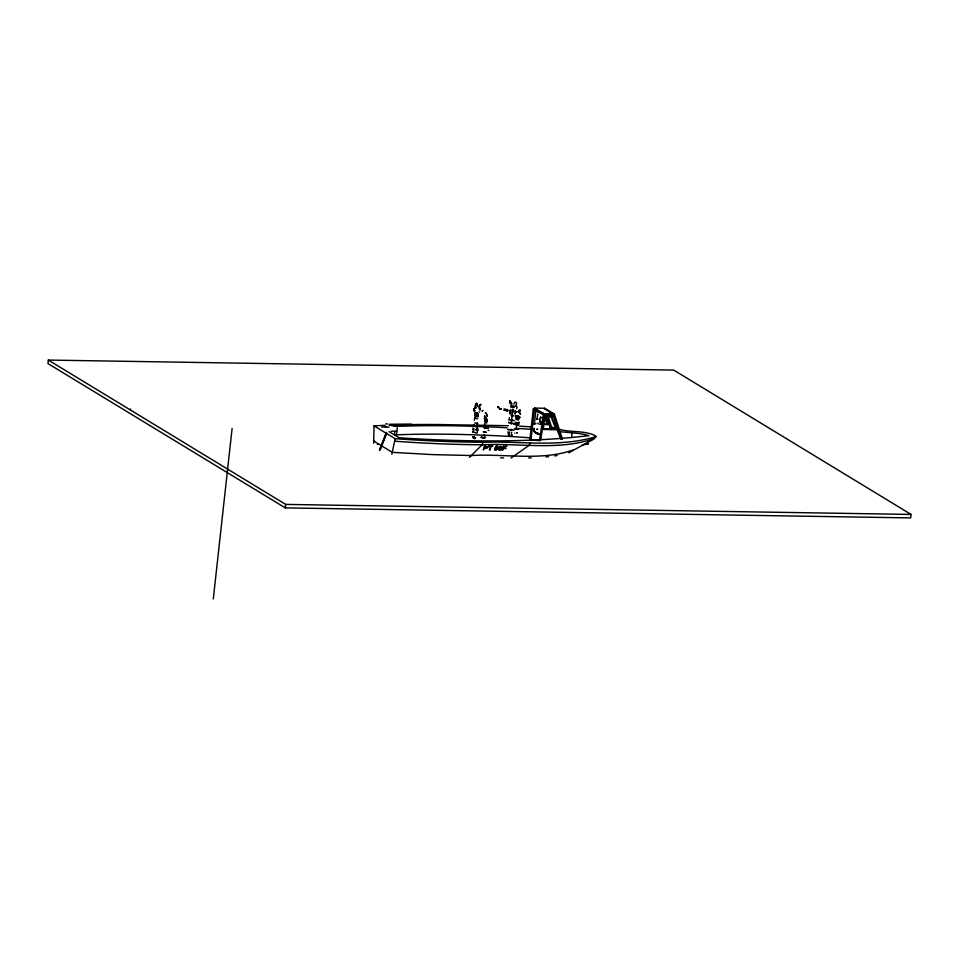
<?xml version="1.0" encoding="UTF-8"?>
<svg xmlns="http://www.w3.org/2000/svg" width="959" height="959" viewBox="0 0 959 959"><rect width="100%" height="100%" fill="white"/><g stroke="black" fill="none" stroke-linecap="round" stroke-linejoin="round"><path stroke-width="1.44" d="M373.638 443.166L374.046 425.88A325.904 68.317 6.3 0 1 385.146 425.34M517.752 416.038L517.716 416.638C517.632 414.192 517.932 416.218 517.225 419.622L518.771 419.646L518.22 419.407M512.262 410.02L513.604 409.865M484.774 417.117C484.99 415.631 484.535 416.817 485.002 416.865M488.095 430.423L488.91 430.399M475.077 417.848L476.108 412.694L477.906 414.456L477.522 413.473M475.436 416.182C476.215 412.885 476.611 412.142 477.27 413.089M519.562 416.674L519.167 418.472L519.275 417.153M511.998 410.164L512.382 413.797M477.162 426.359L477.39 422.979M475.892 429.452L476.287 430.315L476.539 429.033M477.594 428.805L477.138 433.144L472.487 431.97L473.638 431.586M510.919 407.107C510.715 406.832 511.627 407.371 510.931 406.772M474.058 426.192L474.118 425.448M477.87 429.164L477.606 430.723L477.294 429.176L476.551 430.519L476.623 429.105M486.716 423.039C483.18 422.212 487.831 415.631 486.788 421.385L486.848 419.155L486.033 419.287M510.164 413.317L510.392 410.152L510.344 413.029M511.447 434.391L511.65 432.161M477.091 422.787L477.642 426.383L473.53 425.029L474.489 424.957M517.656 415.822L517.38 418.184M480.123 409.829L480.231 407.947L479.944 410.02M514.084 415.906L512.154 415.822L512.861 410.392M534.583 408.102L544.7 408.246L554.182 414L553.715 415.019L544.041 414.899L544.149 413.916L534.583 408.102L533.264 409.061L529.859 439.833L539.845 440.625M544.592 409.217L544.7 408.246M540.756 439.797L544.604 413.916L554.182 414M48.334 360.069L47.95 363.557L285.291 507.886L910.666 517.908L911.05 514.432L673.709 370.09L48.334 360.069L285.674 504.41L911.05 514.432M130.388 409.972L130.496 408.954M213.294 598.931L232.114 428.421M285.291 507.886L285.674 504.41M394.509 434.523L394.88 431.166L396.63 431.154M391.859 454.254L395.096 438.683L374.046 425.88M396.558 434.499L397.302 427.75M485.038 416.662C484.175 418.196 484.535 415.259 484.81 416.194M514.647 423.434L511.279 423.375L512.358 413.797M516.386 427.762L516.529 426.371M530.926 440.481L534.331 409.709L535.649 408.75M542.063 428.709L542.386 425.868M542.698 423.027L543.321 417.357M571.648 437.1L572.115 432.869A331.083 69.396 6.3 0 0 559.289 431.646M582.317 444.772A345.132 72.345 6.3 0 0 587.927 444.113L588.239 441.284M516.422 427.942L516.589 426.551M511.603 420.557L511.363 424.094M483.816 437.676L480.879 437.376L481.754 436.621M485.829 427.223L486.704 427.762L484.139 427.63L485.59 419.431L486.944 419.467L485.35 420.294M516.865 422.847L516.697 425.293M536.944 429.524L537.819 429.188L537.004 429.105M474.345 420.27L474.621 418.028M509.229 434.091L509.517 431.886M485.578 437.496C485.302 438.335 481.874 438.754 481.945 437.244M486.309 427.51L485.817 428.253M484.523 425.808L484.475 428.229M515.187 412.166L515.019 414.12L515.415 410.979M539.473 440.613L543.429 414.252L554.074 414.983L543.429 414.252L533.264 409.061M516.589 408.69L517.141 407.012L515.702 406.017M512.586 411.95L512.777 410.872M473.626 430.531L473.974 428.505M472.727 429.944L473.087 427.942M515.486 411.615L515.486 412.73L515.618 410.824M475.544 426.779L477.69 426.839L476.803 426.851M485.554 428.301L485.889 428.289M516.398 412.214L515.462 412.382L516.493 411.974M540.66 417.225L540.612 417.477M508.881 420.09L509.433 417.621M516.314 429.176L518.615 429.476L517.752 429.129M540.696 417.908L540.456 418.843L539.414 418.711L539.653 419.443M486.692 420.018C487.795 423.195 487.088 417.573 486.225 421.744L487.1 421.756L486.872 419.898M474.285 436.956L474.07 437.724L472.631 437.52L474.501 437.04M512.861 407.359L513.688 407.383L512.921 407.155M475.448 437.664L475.232 438.431L473.806 438.239L475.664 437.748M519.43 416.398C518.507 417.656 521.3 417.333 519.49 417.345M540.792 417.141L540.432 418.268L540.78 417.285M484.763 416.206L484.511 416.554M379.476 449.807L386.321 432.389M379.956 450.095L386.681 433L379.992 449.855M560.272 429.548C571.336 432.617 587.088 430.279 596.402 436.477C560.02 447.841 520.545 440.864 483.228 442.279L482.113 444.784L469.466 457.371M479.164 406.472L480.567 404.59L478.685 406.436M479.836 406.113L480.855 404.326L478.865 406.52M485.422 420.198L485.817 419.562M530.387 443.034L528.805 445.539L511.027 458.03M513.856 404.195C515.115 399.268 518.495 404.314 515.283 405.657M519.179 412.754C523.434 407.084 514.851 410.991 520.497 413.605M485.937 417.656L486.381 418.076L484.199 418.568M485.614 418.064L484.619 418.508M476.671 412.778L475.88 413.113L477.378 413.209L477.99 414.612L476.455 412.67M512.586 412.118L513.808 410.404L512.31 410.092M537.915 414.108L536.764 419.071L537.711 419.383M595.779 436.848L593.429 439.342L568.843 452.696L569.394 452.372M516.23 429.164L514.264 428.745M486.489 426.204L484.715 425.4M498.692 407.048L498.704 407.683M508.845 422.224L508.594 422.823L511.255 423.363M474.525 410.512L474.034 411.315M485.901 420.018C485.446 418.088 484.619 420.222 485.913 421.025M479.284 409.049L480.015 409.301M511.495 406.7L510.715 405.525L511.483 406.676M512.897 406.736C515.235 407.971 513.149 406.172 512.322 407.431C511.159 408.282 515.043 405.813 512.933 407.731M562.489 439.234L554.542 414.636L552.024 416.805L544.724 416.697L543.309 429.464L557.071 429.692L560.919 439.222M547.193 416.35L550.61 427.043L551.449 426.659L555.956 429.26M484.031 435.71L484.739 435.47L483.588 435.11M474.13 408.93C472.559 409.469 474.273 410.932 475.232 410.824M515.57 424.837L515.51 424.741M514.144 430.159L510.799 429.98L511.758 429.404M484.499 435.53C483.348 435.686 486.992 436.896 483.732 435.062M479.596 412.034L479.092 411.926M488.299 428.409L487.663 428.409L488.263 428.421M509.529 419.802L514.504 420.617M515.439 422.332L519.31 422.955L518.172 422.619M508.102 429.105C505.609 429.572 512.202 430.627 510.236 429.212M385.854 426.683L385.326 427.007L388.958 427.199M554.817 455.909L557.083 455.549M485.062 427.043L484.127 427.63M477.091 423.602L477.69 423.159M477.582 418.735L475.844 418.508M514.779 433.132L514.839 433.036M503.691 410.164L507.91 410.92M473.326 437.772L473.866 437.939M545.959 456.94L548.68 456.688M374.537 440.96L373.662 441.008L392.291 452.348L432.461 454.602L471.313 455.537C504.206 453.523 541.332 461.231 573.05 450.035M385.746 423.89L387.496 423.926M516.625 419.203L515.87 419.263L517.225 419.622M528.661 457.934L531.262 457.863M389.21 424.274L411.471 424.046M389.702 425.556L389.102 425.257L411.962 425.317M518.651 424.753L514.611 424.262L515.75 424.178M391.152 431.202L393.885 431.178M485.422 432.053L483.887 432.161L486.381 432.353L483.252 431.742L484.739 431.634M544.604 413.916L534.331 409.709L544.041 414.899M538.694 411.567L535.769 411.519L534.367 424.298L533.3 423.65L536.045 423.698M543.441 428.733L555.824 428.937L557.071 429.692L552.024 416.805L543.429 414.252L549.975 414.36M540.181 423.758L548.116 424.513L545.084 416.793M539.869 424.381L548.116 424.513M473.674 425.113L454.518 424.813A336.429 70.522 6.3 0 0 412.514 424.585M476.623 425.161L508.462 425.724M377.331 444.341L378.613 444.353M500.634 457.875L503.607 457.911M513.437 423.638L514.228 423.854L513.604 423.926M519.538 426.156L532.197 426.923M543.429 414.252L554.074 414.983M517.752 411.579L518.735 411.95M386.393 433.18L385.722 433.048M553.331 428.781L556.1 429.081M497.901 407.527L497.817 406.772L498.728 407.551M536.68 419.059L537.627 419.191M520.198 414.312L520.198 413.569M538.646 433.42L535.566 432.977L534.115 431.478L534.319 428.277L534.355 431.778L533.755 428.733M390.625 425.257L394.317 426.276M540.109 434.355L536.848 433.816L534.487 431.214M511.027 415.631L512.166 415.822M518.304 425.089L517.908 425.149M476.263 423.506L474.645 422.931M506.364 410.596L507.251 410.812M518.088 424.489L518.783 424.681M508.162 409.925L504.038 408.882M549.759 412.226L554.542 414.636M534.331 409.709L544.496 414.899M486.932 415.595L487.304 416.206L486.728 415.091M553.583 414.947L561.207 438.251M545.755 409.589L553.439 414.012M550.61 427.043L553.99 428.997M389.066 431.658L399.1 437.76A345.132 72.345 6.3 0 0 588.874 435.638A18.7 3.92 6.3 0 0 572.115 432.869M479.009 407.611L479.116 408.294M477.27 415.499C478.073 416.602 479.152 413.665 476.983 414.791L477.103 415.355M476.179 412.873L475.328 412.67L475.089 414.132M498.308 407.611L497.985 407L498.632 407.203M476.323 413.041L475.053 412.993L474.969 415.655M473.842 408.954L476.395 407.371L474.873 408.33L475.652 408.066L474.993 406.208L476.671 403.152L477.378 406.448M511.95 403.907L509.601 400.982L509.96 403.715M485.901 413.521L485.53 412.754L486.069 413.485M485.901 413.473L485.494 412.838L485.674 413.437M486.8 414.228L487.316 416.014M550.778 416.05L555.824 428.937M543.01 413.569L547.062 423.866M561.399 438.982L553.715 415.019L555.357 420.629M548.452 417.297L551.449 426.659M547.217 416.925L551.185 429.596M547.361 418.148L550.502 429.188M537.939 422.979L538.215 424.034M594.077 438.539C559.193 451.018 518.495 442.842 482.113 444.784A329.536 69.072 6.3 0 1 439.222 443.741L431.886 443.43A320.174 67.118 6.3 0 1 394.808 441.212M508.018 431.778L508.366 434.067M395.096 438.683A326.12 68.365 6.3 0 0 432.497 440.9L439.905 441.224A336.129 70.463 6.3 0 0 483.228 442.267M381.538 427.091A331.083 69.396 6.3 0 1 385.65 426.863M395.408 426.419A331.083 69.396 6.3 0 1 474.453 426.323M477.402 426.431A331.083 69.396 6.3 0 1 507.107 427.786M518.28 428.457A331.083 69.396 6.3 0 1 532.341 429.428M585.589 443.466A18.7 3.92 6.3 0 1 587.927 444.113M394.473 434.895A331.083 69.396 6.3 0 1 531.406 437.903M500.718 408.942L499.819 409.325L500.718 408.942M515.906 415.858L515.75 418.028L515.858 415.858M497.505 446.978C496.235 449.483 495.096 445.432 497.505 446.978M540.504 421.325L540.349 422.655L540.504 421.325M475.029 438.503L474.202 438.383L475.029 438.503M510.32 410.38L509.924 411.998L510.32 410.38M498.584 448.74L498.62 449.531A1.474 1.139 -31.3 0 0 499.183 450.131L500.346 450.191A1.486 1.151 -31.3 0 0 501.209 449.759L502.12 447.026L500.382 446.295A1.498 1.151 -31.3 0 0 499.519 446.738L498.584 448.74M500.634 408.99L499.963 408.942L500.634 408.99M501.149 409.013L500.166 409.313L501.149 409.013M508.714 434.499L508.678 434.99C508.941 435.218 508.654 434.151 508.714 434.499M511.686 434.895L511.65 435.386C511.782 435.614 511.758 434.607 511.686 434.895M512.238 406.58L514.012 406.616L512.981 405.777L512.238 406.58M482.749 410.488L482.233 411.039L482.749 410.488M497.889 448.68C490.337 454.758 498.189 439.893 497.889 448.68M487.304 446.966L484.559 447.877L484.942 446.474L487.304 446.966M495.144 448.968C497.038 451.809 497.793 446.223 495.144 448.968M516.997 432.617C517.8 433.636 515.87 433.288 517.009 432.641M499.243 448.68C501.449 452.852 501.845 442.531 499.243 448.68M476.659 426.132L477.486 426.168L476.659 426.132M488.023 446.918L487.052 448.177L484.427 448.332L483.324 449.915L484.391 446.007L488.023 446.918M478.361 415.355L478.109 416.781L476.779 416.757L476.983 414.168L478.253 414.216L478.361 415.355M474.237 437.64L475.101 437.855L474.237 437.64M518.363 415.87L517.728 416.721L517.117 415.715L518.363 415.87M488.766 446.067L490.337 446.558L489.39 450.011L490.073 450.023L491.008 446.57L492.83 446.139L488.766 446.067M503.499 446.307L502.432 450.215L503.595 448.452L506.004 448.488L503.727 447.997L504.05 446.774L506.951 446.367L503.499 446.307M509.852 413.449L510.332 414.024L509.96 413.425M475.796 404.254L475.4 404.914L476.527 403.427L475.808 404.242M521.804 424.993L521.804 424.993M487.088 420.893L487.088 420.893M511.411 435.446L512.082 435.722L511.411 435.446M518.543 422.439L519.167 422.368L518.543 422.439M508.462 435.134L509.133 435.254L508.462 435.134M473.938 437.064L473.051 436.98L473.938 437.064M514.659 432.473L514.659 432.473M511.423 435.566L512.07 435.71L511.351 435.53M474.489 438.479L474.489 438.479M540.648 439.749L538.838 439.833L540.648 439.749M477.282 426.815L476.611 426.827L477.282 426.815M509.601 400.982L510.56 401.845L509.553 400.97M538.299 433.78L535.23 432.185L538.299 433.78M510.368 401.857L509.84 401.353L511.579 404.111L510.416 401.917M540.696 422.595L540.133 420.653L540.696 422.595M477.162 404.782L477.067 404.171L477.162 404.782"/></g></svg>
